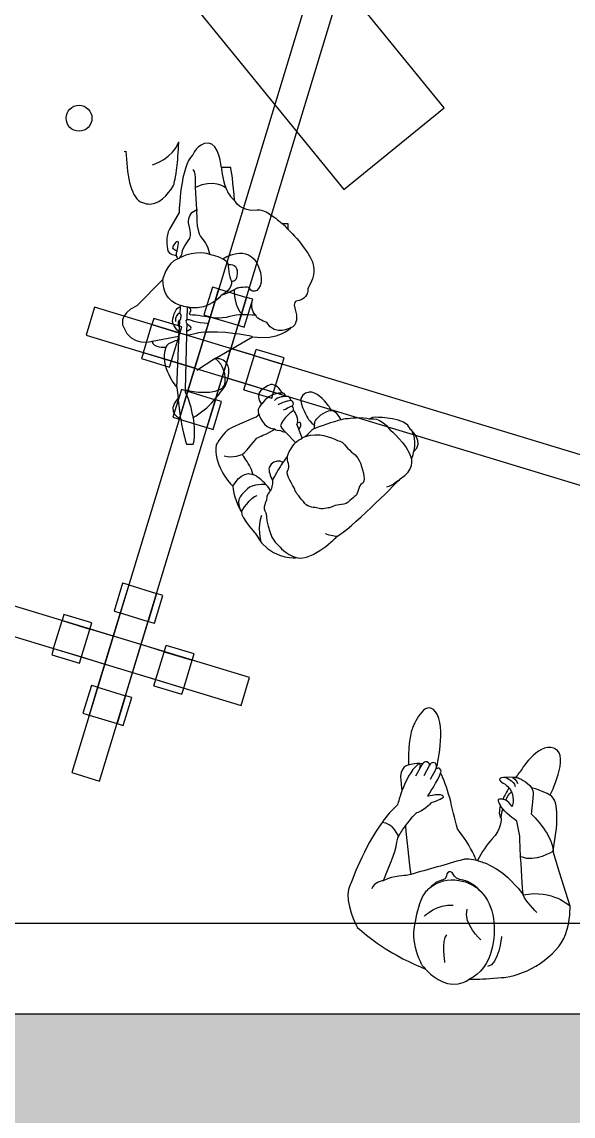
# Model space of a CAD drawing. Header units: millimetres. Extents: x 13722 to 114356, y -17117 to 61088.
# Drawn here: x 71606 to 73308, y 12669 to 16046 of the extents above; entities that cross this region are included whole.
import ezdxf

# ---------------------------------------------------------------- set-up
doc = ezdxf.new("R2010")
doc.units = ezdxf.units.MM
for name, color, linetype in [('00_dim', 6, 'Continuous'), ('01', 3, 'Continuous'), ('02', 250, 'Continuous'), ('Toffu_Outline', 8, 'Continuous')]:
    doc.layers.add(name, color=color, linetype=linetype)

# ---------------------------------------------------------------- blocks, each defined once
blk = doc.blocks.new('2t')
at = {"layer": '02'}
h = blk.add_hatch(dxfattribs=at)
h.set_pattern_fill('AR-CONC', color=6, scale=50)
h.paths.add_polyline_path([(94283.9, -5120.8, 1), (94363.9, -5120.8, 1)])
at = {"layer": '02', "color": 6, "lineweight": 30}
blk.add_circle((94323.9, -5120.8), 40, dxfattribs=at)
blk = doc.blocks.new('90_90')
at = {"layer": '02'}
for p, q in [((12638.8, -431.1), (12618.8, -431.1)), ((12618.8, -431.1), (12618.8, -521.1)), ((12638.8, -431.1), (12638.8, -521.1)), ((12638.8, -431.1), (12728.8, -431.1)), ((12728.8, -431.1), (12728.8, -521.1)), ((12748.8, -431.1), (12728.8, -431.1)), ((12748.8, -521.1), (12748.8, -431.1)), ((12618.8, -521.1), (12748.8, -521.1)), ((12638.8, -521.1), (12638.8, -596.1)), ((12728.8, -596.1), (12728.8, -521.1)), ((12473.8, -576.1), (12473.8, -596.1)), ((12563.8, -576.1), (12473.8, -576.1)), ((12563.8, -596.1), (12473.8, -596.1)), ((12473.8, -596.1), (12473.8, -686.1)), ((12563.8, -596.1), (12563.8, -576.1)), ((12563.8, -596.1), (12563.8, -606.1)), ((12803.8, -596.1), (12563.8, -596.1)), ((12563.8, -606.1), (12563.8, -686.1)), ((12803.8, -576.1), (12803.8, -596.1)), ((12893.8, -576.1), (12803.8, -576.1)), ((12893.8, -596.1), (12803.8, -596.1)), ((12803.8, -596.1), (12803.8, -606.1)), ((12803.8, -606.1), (12803.8, -686.1)), ((12893.8, -596.1), (12893.8, -576.1)), ((12893.8, -596.1), (12893.8, -686.1)), ((12563.8, -686.1), (12473.8, -686.1)), ((12473.8, -686.1), (12473.8, -706.1)), ((12473.8, -706.1), (12563.8, -706.1)), ((12563.8, -706.1), (12563.8, -686.1)), ((12563.8, -686.1), (12803.8, -686.1)), ((12638.8, -686.1), (12638.8, -761.1)), ((12728.8, -761.1), (12728.8, -686.1)), ((12893.8, -686.1), (12803.8, -686.1)), ((12803.8, -686.1), (12803.8, -706.1)), ((12803.8, -706.1), (12893.8, -706.1)), ((12893.8, -706.1), (12893.8, -686.1)), ((12618.8, -761.1), (12618.8, -851.1)), ((12618.8, -761.1), (12748.8, -761.1)), ((12638.8, -761.1), (12638.8, -851.1)), ((12728.8, -761.1), (12728.8, -851.1)), ((12748.8, -851.1), (12748.8, -761.1)), ((12618.8, -851.1), (12638.8, -851.1)), ((12638.8, -851.1), (12728.8, -851.1)), ((12728.8, -851.1), (12748.8, -851.1))]:
    blk.add_line(p, q, dxfattribs=at)
for points in [[(12728.8, -596.1), (12638.8, -596.1)], [(12638.8, -686.1), (12728.8, -686.1)]]:
    blk.add_lwpolyline(points, dxfattribs=at)
blk = doc.blocks.new('RW')
at = {"layer": '02'}
blk.add_line((92488.9, -23436.7), (92462.7, -23522.8), dxfattribs=at)
for points in [[(92083.4, -24771.4), (92169.5, -24797.6), (93109.9, -21702.3), (93023.8, -21676.1)], [(96720.6, -24816.3), (96746.7, -24730.2), (92154, -23334.9), (92127.9, -23421)], [(92606.1, -24564.4), (92632.3, -24478.3), (91876.4, -24248.7), (91850.3, -24334.8)]]:
    blk.add_lwpolyline(points, close=True, dxfattribs=at)
at = {"layer": '02', "rotation": 73.10102855420456}
for p in [(88218.5, -35442.5), (87940.9, -36356.3)]:
    blk.add_blockref('90_90', p, dxfattribs=at)
blk = doc.blocks.new('FWFW')
at = {"layer": 'Toffu_Outline'}
for p, q in [((106508.9, -5822.6), (106510, -5802.1)), ((106510, -5802.1), (106510.2, -5796.7)), ((106510.2, -5796.7), (106510.3, -5796)), ((106530.8, -5840.1), (106531.7, -5801.9)), ((106531.7, -5801.9), (106531.7, -5801.8)), ((106506.7, -5866.4), (106508, -5841.2)), ((106508, -5841.2), (106508, -5841.1)), ((106506.1, -5878.9), (106506.7, -5866.5)), ((106499.1, -6049.5), (106505.4, -5903.3)), ((106505.4, -5891.5), (106506.1, -5878.9)), ((106616.8, -5960.6), (106560.1, -5997.3)), ((106510.6, -6146.3), (106503.1, -6082.2))]:
    blk.add_line(p, q, dxfattribs=at)
for points in [[(106423.8, -5362.7), (106423.8, -5362.7), (106489.1, -5341.4), (106504.7, -5291.3)], [(106504.2, -5303), (106504.4, -5299.2), (106504.6, -5295.3), (106504.7, -5291.3)], [(106504.7, -5291.3), (106504.7, -5291.3), (106505.3, -5291.2), (106505.3, -5291.2)], [(106336.3, -5321.2), (106336.3, -5321.2), (106341.7, -5320.2), (106341.7, -5320.2)], [(106341.7, -5320.2), (106344.1, -5385.6), (106354.3, -5459.8), (106386.7, -5476.5)], [(106497.8, -5378.8), (106500.4, -5359.9), (106502.8, -5334.8), (106504.2, -5303)], [(106547.1, -5333), (106510.1, -5364.5), (106505.6, -5510), (106505.6, -5510)], [(106489.3, -5424.5), (106489.3, -5424.5), (106493.6, -5410.1), (106497.8, -5378.8)], [(106556.8, -5404), (106556.8, -5404), (106555.4, -5381.3), (106548.8, -5376.6)], [(106649.8, -5433.4), (106649.8, -5433.4), (106610.1, -5404), (106556.8, -5432.7)], [(106556.8, -5432.7), (106556.8, -5432.7), (106556.8, -5404), (106556.8, -5404)], [(106665.4, -5370.7), (106665.4, -5370.7), (106636.4, -5370.7), (106636.4, -5370.7)], [(106636.4, -5370.7), (106636.4, -5370.7), (106638.3, -5403.8), (106649.8, -5433.4)], [(106676.8, -5472), (106674.3, -5425.2), (106665.4, -5370.7), (106665.4, -5370.7)], [(106430.5, -5480.9), (106466.6, -5469.5), (106489.3, -5424.5), (106489.3, -5424.5)], [(106560.1, -5500), (106560.1, -5500), (106556.8, -5432.7), (106556.8, -5432.7)], [(106649.8, -5433.4), (106655.8, -5448.9), (106664.4, -5463.5), (106676.8, -5472)], [(106386.7, -5476.5), (106402.8, -5484.8), (106417.5, -5485), (106430.5, -5480.9)], [(106430.5, -5480.9), (106430.5, -5480.9), (106430.5, -5480.9), (106430.5, -5480.9)], [(106430.5, -5480.9), (106430.5, -5480.9), (106430.5, -5480.9), (106430.5, -5480.9)], [(106545.5, -5509.3), (106545.5, -5509.3), (106560.1, -5500), (106560.1, -5500)], [(106560.1, -5500), (106560.1, -5500), (106557.6, -5568), (106572.1, -5584)], [(106676.9, -5472.6), (106676.9, -5472.4), (106676.8, -5472.2), (106676.8, -5472)], [(106746.6, -5502.5), (106694.6, -5508.7), (106676.9, -5472.6), (106676.9, -5472.6)], [(106785.3, -5514.7), (106770.7, -5506), (106757.3, -5501.2), (106746.6, -5502.5)], [(106505.6, -5510), (106505.6, -5510), (106476.5, -5561.2), (106476.5, -5561.2)], [(106534.8, -5542), (106534.8, -5542), (106533.5, -5522), (106545.5, -5509.3)], [(106785.3, -5514.7), (106797.5, -5522), (106810.5, -5532), (106823.4, -5543.5)], [(106476.5, -5561.2), (106470.2, -5572.2), (106467.2, -5584.7), (106467.8, -5597.4)], [(106538.1, -5591.3), (106538.1, -5591.3), (106545.5, -5578), (106534.8, -5542)], [(106841.9, -5560.9), (106835.8, -5554.9), (106829.7, -5549), (106823.4, -5543.5)], [(106823.4, -5543.5), (106823.4, -5543.5), (106841.9, -5543.5), (106841.9, -5543.5)], [(106841.9, -5543.5), (106841.9, -5543.5), (106841.9, -5560.9), (106841.9, -5560.9)], [(106841.9, -5560.9), (106860.7, -5579.7), (106878.4, -5600.4), (106892.1, -5619.4)], [(106467.8, -5597.4), (106468.4, -5608.9), (106469.3, -5622.3), (106470.6, -5628.2)], [(106487.5, -5614.3), (106490.9, -5607.5), (106495.7, -5602.1), (106498.8, -5598.8)], [(106498.8, -5598.8), (106500.3, -5597.3), (106502.9, -5598.3), (106502.9, -5600.5)], [(106502.9, -5600.5), (106503, -5604.9), (106502.3, -5613.1), (106498.8, -5628.2)], [(106514.8, -5634), (106516.8, -5616), (106538.1, -5591.3), (106538.1, -5591.3)], [(106572.1, -5584), (106586.6, -5600), (106599.1, -5624), (106599.1, -5638.5)], [(106640.1, -5653.1), (106640.1, -5653.1), (106719.1, -5599.5), (106751.1, -5677.5)], [(106470.6, -5628.2), (106473.1, -5639.7), (106497, -5642), (106497, -5642)], [(106498.8, -5628.2), (106498.8, -5628.2), (106481.8, -5625.3), (106487.5, -5614.3)], [(106497.8, -5632.7), (106497.8, -5632.7), (106496.1, -5637.1), (106497, -5642)], [(106498.8, -5628.2), (106498.5, -5629.7), (106498.1, -5631.1), (106497.8, -5632.7)], [(106599.1, -5638.5), (106599.1, -5638.5), (106557.5, -5623.9), (106508.4, -5649.2)], [(106508.4, -5649.2), (106511.2, -5646.7), (106513.9, -5642.2), (106514.8, -5634)], [(106599.1, -5638.5), (106599.1, -5638.5), (106620.7, -5641.1), (106640.1, -5653.1)], [(106892.1, -5619.4), (106908, -5641.3), (106918.7, -5660.6), (106919.4, -5671.3)], [(106502, -5652.2), (106465.1, -5667.2), (106455.1, -5716), (106455.1, -5716)], [(106497, -5642), (106496.5, -5646.4), (106502, -5652.2), (106502, -5652.2)], [(106502, -5652.2), (106502, -5652.2), (106505.2, -5652.1), (106508.4, -5649.2)], [(106508.4, -5649.2), (106508.4, -5649.2), (106508.3, -5649.2), (106508.3, -5649.2)], [(106640.1, -5653.1), (106640.1, -5653.1), (106655.3, -5656), (106657.4, -5670.7)], [(106657.4, -5670.7), (106657.4, -5670.7), (106682.8, -5665.3), (106684.8, -5690)], [(106657.4, -5670.7), (106657.4, -5670.7), (106658.3, -5708.5), (106667.4, -5722)], [(106919.4, -5671.3), (106919.4, -5671.3), (106931.4, -5701.3), (106902.8, -5744.7)], [(106684.8, -5690), (106686.8, -5714.6), (106677.4, -5724), (106667.4, -5722)], [(106751.1, -5677.5), (106771.7, -5727.8), (106748.9, -5757.8), (106733.1, -5752.5)], [(106455.1, -5716), (106455.1, -5716), (106375.1, -5797.5), (106375.1, -5797.5)], [(106510.2, -5796.7), (106465, -5782.2), (106458.2, -5752.6), (106455.1, -5716)], [(106667.4, -5722), (106667.4, -5722), (106672.5, -5744.7), (106635.6, -5766)], [(106722.6, -5742.5), (106720.1, -5737), (106685.1, -5743), (106685.1, -5743)], [(106635.6, -5766), (106635.6, -5766), (106599.1, -5811), (106542.1, -5803.5)], [(106675.9, -5748.3), (106666.2, -5753.7), (106650.2, -5761.8), (106635.6, -5766)], [(106675.9, -5748.3), (106675.9, -5748.3), (106674.6, -5805.5), (106702.6, -5825.5)], [(106685.1, -5743), (106685.1, -5743), (106681.6, -5745.2), (106675.9, -5748.3)], [(106733.1, -5752.5), (106730.1, -5751.5), (106725.1, -5748), (106722.6, -5742.5)], [(106895.8, -5769.4), (106890.6, -5775.7), (106881.7, -5781.2), (106866.8, -5783)], [(106902.8, -5744.7), (106902.8, -5744.7), (106905, -5758.2), (106895.8, -5769.4)], [(106375.1, -5797.5), (106314.1, -5826.1), (106333.6, -5862.5), (106333.6, -5862.5)], [(106531.7, -5801.9), (106523.7, -5800.5), (106516.6, -5798.7), (106510.2, -5796.7)], [(106542.1, -5803.5), (106538.5, -5803), (106535, -5802.4), (106531.7, -5801.9)], [(106540.2, -5806.1), (106538.5, -5804.1), (106532.7, -5802.2), (106531.7, -5801.9)], [(106538.2, -5821.1), (106540.3, -5817.2), (106544.2, -5810.7), (106540.2, -5806.1)], [(106743.4, -5827.3), (106743.4, -5827.3), (106723.6, -5813.2), (106731.6, -5783)], [(106866.8, -5783), (106866.8, -5783), (106856.4, -5787.5), (106864.1, -5809.1)], [(106864.1, -5809.1), (106867.9, -5819.8), (106869.6, -5832.1), (106868, -5842.6)], [(106505.1, -5821.7), (106502, -5822.8), (106491.1, -5832), (106494.1, -5846)], [(106506.7, -5866.4), (106506.3, -5865.3), (106499.1, -5846.7), (106508, -5841.2)], [(106508.6, -5822.4), (106507.3, -5821.8), (106505.9, -5821.4), (106505.1, -5821.7)], [(106508, -5841.2), (106508.3, -5840.9), (106508.7, -5840.8), (106509.1, -5840.6)], [(106508.9, -5822.6), (106508.8, -5822.5), (106508.7, -5822.5), (106508.6, -5822.4)], [(106511.8, -5827.6), (106511.9, -5825.5), (106510.8, -5823.6), (106508.9, -5822.6)], [(106509.1, -5840.6), (106510, -5840.2), (106510.6, -5839.3), (106510.8, -5838.4)], [(106510.8, -5838.4), (106511.4, -5836), (106511.7, -5831), (106511.8, -5827.6)], [(106530.5, -5854), (106530.5, -5854), (106523.9, -5843.3), (106530.8, -5840.1)], [(106530.8, -5840.1), (106537.8, -5837), (106547.8, -5846), (106560.1, -5847.6)], [(106541, -5826), (106539.5, -5826.1), (106537.4, -5822.4), (106538.2, -5821.1)], [(106598.8, -5833.3), (106598.8, -5833.3), (106555, -5825.4), (106541, -5826)], [(106662.8, -5830.6), (106632.8, -5840), (106598.8, -5833.3), (106598.8, -5833.3)], [(106702.6, -5825.5), (106689, -5825.7), (106674.4, -5827.1), (106662.8, -5830.6)], [(106743.4, -5827.3), (106743.4, -5827.3), (106724.3, -5825.1), (106702.6, -5825.5)], [(106776.1, -5848.7), (106776.1, -5848.7), (106743.4, -5838.6), (106743.4, -5827.3)], [(106851.8, -5864.6), (106861.4, -5861.8), (106866.4, -5853.2), (106868, -5842.6)], [(106868, -5842.6), (106868, -5842.6), (106868, -5842.6), (106868, -5842.6)], [(106333.6, -5862.5), (106358.6, -5927.5), (106422.4, -5906.8), (106422.4, -5906.8)], [(106506.7, -5866.5), (106506.7, -5866.5), (106506.7, -5866.5), (106506.7, -5866.4)], [(106529.8, -5887.9), (106529.8, -5887.9), (106530, -5876), (106530, -5876)], [(106530, -5876), (106530, -5876), (106530.5, -5854), (106530.5, -5854)], [(106530, -5876), (106530, -5876), (106541.6, -5868.5), (106541.6, -5868.5)], [(106541.9, -5864), (106541.9, -5864), (106530.5, -5854), (106530.5, -5854)], [(106541.6, -5868.5), (106543.1, -5867.5), (106543.3, -5865.3), (106541.9, -5864)], [(106560.1, -5847.6), (106572.4, -5849.3), (106596.4, -5851.3), (106596.4, -5851.3)], [(106732.8, -5893), (106813.1, -5905.1), (106849.8, -5866.8), (106851.7, -5864.7)], [(106851.7, -5864.7), (106849.7, -5865.9), (106803.5, -5894), (106776.1, -5848.7)], [(106851.8, -5864.6), (106851.8, -5864.6), (106851.7, -5864.6), (106851.7, -5864.7)], [(106422.4, -5906.8), (106422.4, -5906.8), (106505.4, -5891.5), (106505.4, -5891.5)], [(106422.4, -5906.8), (106424.6, -5928.5), (106464.5, -5924.9), (106464.5, -5924.9)], [(106505.4, -5903.3), (106505.4, -5903.3), (106470.3, -5910.3), (106464.5, -5924.9)], [(106505.4, -5891.5), (106505.4, -5891.5), (106505.4, -5903.3), (106505.4, -5903.3)], [(106525.9, -6056.7), (106525.9, -6056.7), (106529.8, -5887.9), (106529.8, -5887.9)], [(106565.6, -5881), (106557.1, -5883), (106545.8, -5888.9), (106529.8, -5887.9)], [(106598.6, -5879), (106598.6, -5879), (106574.1, -5879), (106565.6, -5881)], [(106732.8, -5893), (106732.8, -5893), (106668.6, -5877.5), (106598.6, -5879)], [(106616.8, -5960.6), (106616.8, -5960.6), (106732.8, -5893), (106732.8, -5893)], [(106464.5, -5924.9), (106442.9, -5986.2), (106499.1, -6049.5), (106499.1, -6049.5)], [(106649.3, -6042.7), (106684.2, -5954), (106616.8, -5960.6), (106616.8, -5960.6)], [(106647.7, -6034.5), (106649, -6015.5), (106646.8, -5980.7), (106616.8, -5960.6)], [(106633.6, -6055.2), (106638.2, -6053.1), (106641.9, -6049.6), (106644.3, -6045.4)], [(106644.3, -6045.4), (106646.2, -6042.2), (106647.4, -6038.4), (106647.7, -6034.5)], [(106646.8, -6046.5), (106648.4, -6044.1), (106649.3, -6042.7), (106649.3, -6042.7)], [(106779, -6044.5), (106779, -6044.5), (106761.7, -6055.6), (106761.7, -6055.6)], [(106818, -6056.7), (106808.6, -6042.1), (106791.1, -6036.6), (106779, -6044.5)], [(106499.1, -6049.5), (106499.1, -6049.5), (106503.1, -6082.2), (106503.1, -6082.2)], [(106525.8, -6065.3), (106525.8, -6065.3), (106525.9, -6056.7), (106525.9, -6056.7)], [(106525.8, -6056.7), (106525.8, -6056.7), (106525.8, -6056.7), (106525.9, -6056.7)], [(106549.4, -6142), (106549.4, -6142), (106538.8, -6086.3), (106525.8, -6065.3)], [(106525.9, -6056.7), (106529.5, -6057.7), (106591.7, -6075), (106633.6, -6055.2)], [(106549.4, -6142), (106597, -6117.6), (106636.6, -6061.8), (106646.8, -6046.5)], [(106761.7, -6055.6), (106749.6, -6063.5), (106747.4, -6081.6), (106756.8, -6096.2)], [(106824.8, -6067.3), (106824.8, -6067.3), (106790.5, -6061.2), (106760.1, -6101.2)], [(106835.1, -6077.8), (106835.1, -6077.8), (106809.8, -6077), (106800.5, -6089.5)], [(106824.8, -6067.3), (106824.8, -6067.3), (106818, -6056.7), (106818, -6056.7)], [(106835.1, -6077.8), (106834.2, -6068), (106824.8, -6067.3), (106824.8, -6067.3)], [(106850.7, -6089.2), (106849.5, -6074.6), (106835.1, -6077.8), (106835.1, -6077.8)], [(106907.3, -6064.4), (106907.3, -6064.4), (106886.4, -6066.6), (106881.9, -6083.8)], [(106966.4, -6105), (106953.4, -6088.4), (106928.2, -6060.9), (106907.3, -6064.4)], [(106503.1, -6082.2), (106461.6, -6129.2), (106510.6, -6146.3), (106510.6, -6146.3)], [(106760.2, -6101.4), (106760.1, -6101.4), (106746.9, -6115), (106750, -6126.1)], [(106756.8, -6096.2), (106756.8, -6096.2), (106760.1, -6101.2), (106760.1, -6101.2)], [(106760.1, -6101.2), (106760.1, -6101.2), (106760.2, -6101.4), (106760.2, -6101.4)], [(106760.1, -6101.2), (106760.1, -6101.2), (106760.1, -6101.3), (106760.1, -6101.3)], [(106850.7, -6089.2), (106850.7, -6089.2), (106816.6, -6097.3), (106811.5, -6103.7)], [(106853.7, -6107.2), (106853.7, -6107.2), (106833.6, -6118.1), (106827.2, -6120.1)], [(106858.2, -6095.8), (106855.7, -6090.9), (106850.7, -6089.2), (106850.7, -6089.2)], [(106853.7, -6107.2), (106853.7, -6107.2), (106861.5, -6102.5), (106858.2, -6095.8)], [(106859.3, -6120.3), (106861.1, -6114.4), (106855, -6107.6), (106853.7, -6107.2)], [(106881.9, -6083.8), (106877.3, -6101), (106904.2, -6146.9), (106904.2, -6146.9)], [(106976.1, -6121.3), (106972.9, -6114.8), (106969.5, -6109), (106966.4, -6105)], [(106510.6, -6146.3), (106517.5, -6192.2), (106528.1, -6224.3), (106528.1, -6224.3)], [(106549.4, -6224.3), (106558.8, -6200.7), (106549.4, -6142), (106549.4, -6142)], [(106743.5, -6141.3), (106743.5, -6141.3), (106673.3, -6170.5), (106659.8, -6178.4)], [(106750.4, -6127.6), (106752.3, -6137.6), (106743.5, -6141.3), (106743.5, -6141.3)], [(106750, -6126.1), (106750, -6126.1), (106750.1, -6126.6), (106750.4, -6127.6)], [(106750.4, -6127.6), (106752.6, -6135.8), (106764.8, -6174.8), (106800.1, -6177.9)], [(106859.3, -6120.3), (106859.3, -6120.3), (106822.5, -6145.7), (106818.4, -6168.5)], [(106861.7, -6124.3), (106860.3, -6121.8), (106859.3, -6120.3), (106859.3, -6120.3)], [(106866.2, -6131.3), (106866.2, -6131.3), (106861.7, -6124.3), (106861.7, -6124.3)], [(106871.1, -6157.8), (106873.2, -6149.6), (106871.8, -6139.9), (106866.2, -6131.3)], [(106904.2, -6146.9), (106904.2, -6146.9), (106910.4, -6157.3), (106923.6, -6166.4)], [(106926.2, -6153.1), (106930.1, -6146.9), (106941.4, -6131.9), (106966.5, -6121.9)], [(106966.5, -6121.9), (106969.4, -6120.7), (106973.2, -6120.9), (106976.1, -6121.3)], [(107006.4, -6149.4), (106997.7, -6135), (106987.3, -6122.8), (106976.1, -6121.3)], [(107025.6, -6146.7), (107022.7, -6145.9), (107015.6, -6147.1), (107006.4, -6149.4)], [(107094, -6147.4), (107073.3, -6139.7), (107025.6, -6146.7), (107025.6, -6146.7)], [(107120, -6142.5), (107107.8, -6137.4), (107094.8, -6146.8), (107094, -6147.4)], [(107094, -6147.4), (107095.6, -6147), (107127.4, -6138.3), (107156.9, -6181.2)], [(107220, -6179.1), (107205.1, -6140.9), (107120, -6142.5), (107120, -6142.5)], [(106659.8, -6178.4), (106646.3, -6186.2), (106619.8, -6226.6), (106619.8, -6226.6)], [(106779.8, -6190.4), (106790, -6185.5), (106800.2, -6177.9), (106800.2, -6177.9)], [(106800.2, -6177.9), (106806, -6182.5), (106811.7, -6183), (106816.4, -6181.9)], [(106818.4, -6168.5), (106818.4, -6168.5), (106825.7, -6181.7), (106833.3, -6186.6)], [(106869, -6163.4), (106869.5, -6162.4), (106870.4, -6161.1), (106870.8, -6160)], [(106875, -6178.3), (106875, -6178.3), (106869, -6163.4), (106869, -6163.4)], [(106882, -6161.9), (106880.7, -6152.6), (106870.8, -6160), (106870.8, -6160)], [(106870.8, -6160), (106870.9, -6159.3), (106871, -6158.6), (106871.1, -6157.8)], [(106875.1, -6178.4), (106875.1, -6178.4), (106875, -6178.3), (106875, -6178.3)], [(106875.1, -6178.3), (106875.1, -6178.3), (106883.3, -6171.3), (106882, -6161.9)], [(106875.1, -6178.6), (106875.1, -6178.6), (106875.1, -6178.3), (106875.1, -6178.3)], [(106886.1, -6205.8), (106886.1, -6205.8), (106875.1, -6178.6), (106875.1, -6178.6)], [(106921.4, -6177.9), (106914.1, -6182.1), (106905.1, -6191.2), (106896.3, -6201.3)], [(106923.6, -6166.4), (106923.6, -6166.4), (106921.4, -6177.9), (106921.4, -6177.9)], [(106925, -6176), (106923.9, -6176.5), (106922.6, -6177.1), (106921.4, -6177.9)], [(106923.6, -6166.4), (106923.6, -6166.4), (106924.4, -6158.6), (106924.4, -6158.6)], [(106924.4, -6158.6), (106924.6, -6156.6), (106925.2, -6154.8), (106926.2, -6153.1)], [(107006.4, -6149.4), (106981.2, -6155.6), (106940, -6170.2), (106925, -6176)], [(107094, -6147.4), (107094, -6147.4), (107094, -6147.4), (107094, -6147.4)], [(107220, -6179.1), (107220, -6179.1), (107220.1, -6179.1), (107220.1, -6179.2)], [(107229.3, -6248.3), (107265.3, -6218.4), (107222.5, -6181.2), (107220.1, -6179.2)], [(107220.1, -6179.2), (107221.5, -6180.7), (107240.5, -6201.9), (107229.3, -6248.3)], [(106700.5, -6256.7), (106715.1, -6245.9), (106745.6, -6205.4), (106745.6, -6205.4)], [(106745.6, -6205.4), (106745.6, -6205.4), (106769.6, -6195.4), (106779.8, -6190.4)], [(106816.4, -6181.9), (106821.7, -6185.2), (106827.6, -6186.9), (106833.3, -6186.6)], [(106833.3, -6186.6), (106833.3, -6186.6), (106865.3, -6219.8), (106865.3, -6219.8)], [(106865.3, -6219.8), (106870.8, -6214.8), (106877.6, -6210.1), (106886.1, -6205.8)], [(106886.1, -6205.8), (106886.1, -6205.8), (106886.2, -6205.7), (106886.2, -6205.7)], [(106891.8, -6203.1), (106889.8, -6203.9), (106888, -6204.8), (106886.2, -6205.7)], [(106896.2, -6201.4), (106894.7, -6202), (106893.3, -6202.5), (106891.8, -6203.1)], [(106896.3, -6201.3), (106896.2, -6201.4), (106896.2, -6201.4), (106896.2, -6201.4)], [(106896.3, -6201.3), (106936.1, -6186.5), (106974.8, -6204.5), (106995.1, -6213)], [(106896.3, -6201.3), (106896.3, -6201.3), (106896.3, -6201.3), (106896.3, -6201.3)], [(106995.1, -6213), (107016.2, -6221.8), (107007.1, -6216.6), (107025.7, -6236.9)], [(107156.9, -6181.2), (107156.9, -6181.2), (107207.9, -6219.9), (107223.6, -6269.9)], [(106528.1, -6224.3), (106528.1, -6224.3), (106549.4, -6224.3), (106549.4, -6224.3)], [(106619.8, -6226.6), (106611.4, -6285.9), (106655.2, -6337.5), (106671.9, -6354.7)], [(106865.3, -6219.8), (106850.8, -6233.1), (106845.2, -6247.6), (106841.2, -6257)], [(107025.7, -6236.9), (107044.3, -6257.3), (107055.5, -6257), (107065.6, -6283.7)], [(107223.6, -6269.9), (107228.4, -6263.4), (107229.3, -6248.3), (107229.3, -6248.3)], [(106700.5, -6256.7), (106700.5, -6256.7), (106669.8, -6271.3), (106644.5, -6261.4)], [(106722.9, -6290.1), (106713.5, -6274.7), (106700.5, -6256.7), (106700.5, -6256.7)], [(106809, -6277.4), (106809, -6277.4), (106788.2, -6279.6), (106783.6, -6296.8)], [(106826.5, -6280.6), (106826.5, -6280.6), (106797.8, -6323), (106794.2, -6337.3)], [(106826.5, -6280.6), (106820.6, -6277.8), (106814.6, -6276.5), (106809, -6277.4)], [(106839.8, -6262.7), (106835.3, -6268.1), (106830.8, -6274.2), (106826.5, -6280.6)], [(106840.9, -6305.3), (106849.4, -6293.9), (106838.7, -6276.2), (106839.8, -6262.7)], [(106841.2, -6257), (106840.4, -6258.8), (106840, -6260.7), (106839.8, -6262.7)], [(106839.8, -6262.7), (106839.8, -6262.7), (106839.8, -6262.7), (106839.8, -6262.7)], [(107188.3, -6332.1), (107234, -6304.9), (107223.6, -6269.9), (107223.6, -6269.9)], [(106671.9, -6354.7), (106671.9, -6354.7), (106696.7, -6304.3), (106733.6, -6318.2)], [(106733.4, -6317.4), (106731.6, -6307.8), (106728, -6298.5), (106722.9, -6290.1)], [(106783.6, -6296.8), (106781.1, -6306), (106787.6, -6323.2), (106794.2, -6337.3)], [(107065.6, -6283.7), (107075.7, -6310.4), (107082.3, -6343.3), (107070.8, -6346.5)], [(106774.6, -6349.8), (106774.6, -6349.8), (106730.2, -6347.1), (106717.2, -6362.5)], [(106733.6, -6318.2), (106733.5, -6317.9), (106733.4, -6317.7), (106733.4, -6317.4)], [(106733.7, -6318.2), (106733.7, -6318.2), (106733.6, -6318.2), (106733.6, -6318.2)], [(106733.6, -6318.2), (106733.6, -6318.2), (106733.6, -6318.2), (106733.6, -6318.2)], [(106733.6, -6318.2), (106733.6, -6318.2), (106733.6, -6318.2), (106733.7, -6318.2)], [(106743.4, -6322.9), (106740.2, -6320.8), (106736.9, -6319.3), (106733.7, -6318.2)], [(106774.6, -6349.8), (106761.4, -6335.7), (106743.4, -6322.9), (106743.4, -6322.9)], [(106787.3, -6369), (106785.6, -6363.1), (106780.6, -6356.3), (106774.6, -6349.8)], [(106992.3, -6510.1), (107035.1, -6486.8), (107167.3, -6353.4), (107186.1, -6334.4)], [(107070.8, -6346.5), (107059.4, -6349.7), (107059.1, -6379.1), (107050.3, -6383.8)], [(107186.1, -6334.4), (107183.8, -6336.5), (107164.9, -6353.2), (107145.6, -6357.5)], [(107186.3, -6334.2), (107186.3, -6334.2), (107186.2, -6334.3), (107186.1, -6334.4)], [(107186.3, -6334.2), (107187.6, -6332.9), (107188.3, -6332.1), (107188.3, -6332.1)], [(106671.9, -6354.7), (106670.4, -6379.9), (106691.5, -6421.5), (106696.8, -6431.5)], [(106717.2, -6362.5), (106704.5, -6377.6), (106675.1, -6389.3), (106696.8, -6431.5)], [(106698, -6433.7), (106698, -6433.7), (106725.1, -6385.8), (106747.2, -6383.6)], [(106787.3, -6369), (106787.3, -6369), (106774.6, -6380.4), (106775.6, -6398.3)], [(106775.6, -6398.3), (106775.6, -6398.3), (106761.1, -6421.7), (106773.9, -6436.3)], [(107007.5, -6411.3), (106987.7, -6411.9), (106973.8, -6420.2), (106970, -6420.9)], [(107050.3, -6383.8), (107041.6, -6388.6), (107027.3, -6410.7), (107007.5, -6411.3)], [(106696.8, -6431.5), (106697.2, -6432.2), (106697.6, -6432.9), (106698, -6433.7)], [(106698, -6433.7), (106697.9, -6453.6), (106740.7, -6499.7), (106740.7, -6499.7)], [(106759.7, -6529.3), (106759.7, -6529.3), (106747, -6477.2), (106760.8, -6443.9)], [(106773.9, -6436.3), (106773.9, -6436.3), (106777.8, -6512.5), (106813.9, -6538.7)], [(106740.7, -6499.7), (106740.7, -6499.7), (106759.7, -6529.3), (106759.7, -6529.3)], [(106867.2, -6575), (106920.7, -6586.7), (106992.3, -6510.1), (106992.3, -6510.1)], [(106992.3, -6510.1), (106992.3, -6510.1), (106971.3, -6506.7), (106957.6, -6501.8)], [(106759.7, -6529.3), (106809.5, -6582.8), (106867.2, -6575), (106867.2, -6575)], [(106813.9, -6538.7), (106813.9, -6538.7), (106835.1, -6565.9), (106867.2, -6575)]]:
    blk.add_open_spline(points, degree=3, dxfattribs=at)
for points, knots in [([(106636.4, -5370.7), (106636.4, -5370.7), (106628.6, -5295.5), (106595.1, -5295.5), (106561.6, -5295.5), (106547.1, -5333), (106547.1, -5333)], [16, 16, 16, 16, 17, 17, 17, 18, 18, 18, 18]), ([(106506.1, -5878.9), (106506.1, -5878.9), (106481.5, -5858.6), (106486.3, -5838), (106491.1, -5817.5), (106501.7, -5796.4), (106510, -5802.1)], [0, 0, 0, 0, 1, 1, 1, 2, 2, 2, 2]), ([(106893.7, -6407.5), (106882.8, -6393.2), (106865, -6374.3), (106862.9, -6364.7), (106860.8, -6355), (106831.1, -6318.4), (106840.9, -6305.3)], [10, 10, 10, 10, 11, 11, 11, 12, 12, 12, 12]), ([(106794.2, -6337.3), (106794.6, -6352), (106791, -6361.8), (106788.9, -6366.2), (106788, -6368.1), (106787.3, -6369), (106787.3, -6369)], [21, 21, 21, 21, 22, 22, 22, 23, 23, 23, 23]), ([(106970, -6420.9), (106970, -6420.9), (106943, -6426.7), (106933.9, -6422.6), (106924.9, -6418.6), (106904.6, -6421.9), (106893.7, -6407.5)], [8, 8, 8, 8, 9, 9, 9, 10, 10, 10, 10])]:
    blk.add_open_spline(points, degree=3, knots=knots, dxfattribs=at)

msp = doc.modelspace()

# ---------------------------------------------------------------- hatches: boundary and pattern name
at = {"layer": '01', "lineweight": -2, "true_color": 0x999b37}
h = msp.add_hatch(dxfattribs=at)
h.set_pattern_fill('AR-SAND', color=55, scale=5)
h.set_pattern_definition([(37.5, (-19358.14, 21727.48), (-8.00016, 244.7066), [0, -193.04, 0, -215.9, 0, -206.375]), (7.5, (-19358.14, 21727.48), (224.7616, 358.4126), [0, -104.14, 0, -173.99, 0, -66.675]), (327.5, (-19514.35, 21727.48), (395.4962, 0.7186), [0, -63.5, 0, -228.6, 0, -298.45]), (317.5, (-19514.35, 21727.48), (381.7782, 111.4647), [0, -31.75, 0, -149.86, 0, -171.45])])
h.paths.add_polyline_path([(70453.8, 12983.3), (70453.8, 10764.6), (72599.6, 10043.3), (76293.8, 10043.3), (76293.8, 12983.3)], flags=17)
h.paths.add_polyline_path([(70453.8, 22943.3), (70453.8, 20883.3), (72903.8, 20883.3), (72903.8, 22943.3)], flags=17)
h.paths.add_polyline_path([(79063.8, 14353.3), (79063.8, 12513.3), (81313.8, 12513.3), (81313.8, 14353.3)], flags=17)
h.paths.add_polyline_path([(66994.8, 20603.3, 0.409585), (64324.8, 23223.3), (62204.1, 23223.3), (62204.1, 7963.3), (62204.1, 6963.3), (83214.7, 6963.3), (83214.7, 23223.3), (77183.8, 23223.3), (77183.8, 20603.3), (78783.8, 20603.3), (78783.8, 19033.3), (81593.8, 19033.3), (81593.8, 14633.3), (81593.8, 12233.3), (81593.8, 7963.3), (72553.8, 7963.3), (64324.8, 10463.3), (64324.8, 13163.3), (64324.8, 15543.3), (66994.8, 15543.3)])

# ---------------------------------------------------------------- linework, layer by layer
at = {"layer": '00_dim'}
msp.add_lwpolyline([(72600, 15528.7), (72910, 15781.4), (71772.7, 17176.6), (71462.7, 16923.8)], close=True, dxfattribs=at)
at = {"layer": '01'}
for points in [[(76573.8, 9763.3), (76573.8, 13263.3), (70173.8, 13263.3), (70173.8, 10563.3), (72553.8, 9763.3)], [(76293.8, 10043.3), (76293.8, 12983.3), (70453.8, 12983.3), (70453.8, 10764.6), (72599.6, 10043.3)]]:
    msp.add_lwpolyline(points, close=True, dxfattribs=at)
at = {"layer": 'Toffu_Outline'}
for p, q in [((73252.1, 13802.8), (73252, 13802.8)), ((72864.7, 13752.3), (72847.2, 13718.8)), ((72834.7, 13741.8), (72821.1, 13717.6)), ((72884.3, 13739.4), (72867.2, 13707.8)), ((73139.9, 13725.6), (73139.9, 13725.7)), ((73002.6, 13473.5), (73002.6, 13473.6))]:
    msp.add_line(p, q, dxfattribs=at)
for points in [[(72883.6, 13916.5), (72849.6, 13961.3), (72813.3, 13869.2), (72813.3, 13869.2)], [(72886.3, 13742.5), (72886.3, 13742.5), (72917.6, 13871.6), (72883.6, 13916.5)], [(72813.3, 13869.2), (72813.3, 13869.2), (72797.8, 13836.8), (72799.5, 13752.6)], [(73248.7, 13804.1), (73195.9, 13821.2), (73145.4, 13732.8), (73145.4, 13732.8)], [(73237.2, 13659), (73237.2, 13659), (73298.6, 13781.4), (73252.1, 13802.8)], [(73252.1, 13802.8), (73251, 13803.3), (73249.9, 13803.7), (73248.7, 13804.1)], [(72799.5, 13752.6), (72799.5, 13752.6), (72770.6, 13747), (72776.3, 13703.4)], [(72829.3, 13754.8), (72807.1, 13736.6), (72790.4, 13701.4), (72779.8, 13672.9)], [(72799.5, 13752.6), (72799.5, 13752.6), (72817.7, 13760.3), (72843.8, 13757.1)], [(72834.7, 13741.8), (72841.2, 13759.1), (72829.3, 13754.8), (72829.3, 13754.8)], [(72843.8, 13757.1), (72838.1, 13751), (72834.7, 13741.8), (72834.7, 13741.8)], [(72856.1, 13762), (72851.4, 13763.3), (72847.2, 13760.7), (72843.8, 13757.1)], [(72864.7, 13752.4), (72864.9, 13753.3), (72866.3, 13759.2), (72856.1, 13762)], [(72883.2, 13758.1), (72872.6, 13764.7), (72865.4, 13753.6), (72864.7, 13752.4)], [(72864.7, 13752.3), (72864.7, 13752.3), (72864.7, 13752.3), (72864.7, 13752.4)], [(72884.3, 13739.4), (72884.3, 13739.4), (72889, 13754.5), (72883.2, 13758.1)], [(72858.8, 13655.8), (72859.8, 13657.3), (72892.2, 13706.1), (72899, 13727.7)], [(72887.9, 13741.7), (72885.7, 13740.7), (72884.3, 13739.4), (72884.3, 13739.4)], [(72887.9, 13741.7), (72887.3, 13742), (72886.8, 13742.3), (72886.3, 13742.5)], [(72899.9, 13736.4), (72896.5, 13743.9), (72891.3, 13743.2), (72887.9, 13741.7)], [(72899, 13727.7), (72900.3, 13731.7), (72900.7, 13734.7), (72899.9, 13736.4)], [(72927.1, 13651.3), (72918.6, 13681), (72908.7, 13710.5), (72899, 13727.7)], [(73121, 13714.1), (73097.6, 13715.2), (73061.6, 13714.4), (73092.5, 13696.6)], [(73099.6, 13714.2), (73099.6, 13714.2), (73124.1, 13704.2), (73129.6, 13686.5)], [(73121, 13714.1), (73121, 13714.1), (73135.4, 13706.3), (73136.8, 13695.3)], [(73131.1, 13713.5), (73128.3, 13713.7), (73124.8, 13713.9), (73121, 13714.1)], [(73139.9, 13725.7), (73137.5, 13722.5), (73134.5, 13718.4), (73131.1, 13713.5)], [(73131.1, 13713.5), (73135.3, 13713.2), (73138, 13712.9), (73138, 13712.9)], [(73145.4, 13732.8), (73145.4, 13732.8), (73143.4, 13730.2), (73139.9, 13725.7)], [(72776.3, 13703.4), (72777, 13698.2), (72778.1, 13687.5), (72779.6, 13672.9)], [(73110.1, 13681.9), (73103.3, 13670.7), (73096.6, 13658.7), (73091.4, 13646.9)], [(73092.5, 13696.6), (73100.1, 13692.2), (73105.8, 13687.2), (73110.1, 13681.9)], [(73109.9, 13682.3), (73110, 13682.1), (73110.1, 13682), (73110.1, 13681.9)], [(73110.1, 13681.9), (73113.3, 13678), (73115.8, 13674), (73117.6, 13669.9)], [(73138, 13712.9), (73138, 13712.9), (73167, 13702.3), (73179.3, 13682.1)], [(73237.2, 13659), (73237.2, 13659), (73213.8, 13673.5), (73179.3, 13682.1)], [(73179.3, 13682.1), (73182.8, 13676.1), (73185, 13669.4), (73184.5, 13661.8)], [(72779.6, 13672.4), (72770.8, 13648.7), (72766.2, 13629.7), (72766.2, 13629.7)], [(72779.6, 13672.9), (72779.6, 13672.8), (72779.6, 13672.6), (72779.6, 13672.4)], [(72907.9, 13655), (72903.1, 13666.7), (72860.3, 13656.1), (72858.8, 13655.8)], [(72858.8, 13655.8), (72858.8, 13655.8), (72858.8, 13655.8), (72858.8, 13655.8)], [(72871.8, 13636.8), (72871.8, 13636.8), (72910.4, 13648.9), (72907.9, 13655)], [(72951, 13555.1), (72943, 13587.1), (72935.1, 13619.2), (72927.1, 13651.3)], [(73077.1, 13645.6), (73076.3, 13640.1), (73079, 13633.4), (73083.6, 13626.6)], [(73091.3, 13646.8), (73082.6, 13648.8), (73077.1, 13645.6), (73077.1, 13645.6)], [(73091.4, 13646.9), (73091.3, 13646.9), (73091.3, 13646.9), (73091.3, 13646.8)], [(73099.9, 13643.4), (73096.9, 13645.1), (73094.2, 13646.1), (73091.7, 13646.7)], [(73099.9, 13643.4), (73104.3, 13653.6), (73110.1, 13663.1), (73117.6, 13669.9)], [(73117.6, 13669.9), (73127.8, 13647.3), (73119.8, 13624), (73119.8, 13624)], [(73184.5, 13661.8), (73182.4, 13628.4), (73178.6, 13602), (73178.6, 13602)], [(73246.1, 13487.3), (73260, 13561), (73267.4, 13642.6), (73237.2, 13659)], [(72766.2, 13629.7), (72748.9, 13614.3), (72732.9, 13595.6), (72718.3, 13575.4)], [(72824.9, 13605.3), (72838.7, 13606.4), (72871.8, 13636.8), (72871.8, 13636.8)], [(73083.7, 13626.5), (73079.1, 13610.9), (73078.6, 13597.1), (73085.5, 13587.9)], [(73083.7, 13626.5), (73083.6, 13626.6), (73083.6, 13626.6), (73083.6, 13626.6)], [(73091, 13617.1), (73088.3, 13620.2), (73085.8, 13623.4), (73083.7, 13626.5)], [(73085.5, 13587.9), (73085.5, 13587.9), (73086.8, 13600.8), (73091, 13617.1)], [(73134.2, 13578.8), (73134.2, 13578.8), (73107.9, 13597.5), (73091, 13617.1)], [(73119.8, 13624), (73112.6, 13634.1), (73105.8, 13640), (73099.9, 13643.4)], [(72790.3, 13564.9), (72806.8, 13586.7), (72824.9, 13605.3), (72824.9, 13605.3)], [(73085.5, 13587.9), (73085.5, 13587.9), (73088.7, 13553.7), (73057.4, 13523.2)], [(73143.8, 13533), (73143.8, 13533), (73134.2, 13578.8), (73134.2, 13578.8)], [(73178.6, 13602), (73178.6, 13602), (73198.4, 13582.9), (73216.5, 13557.5)], [(72718.3, 13575.4), (72662.1, 13498), (72625.7, 13397.8), (72614.9, 13368.5)], [(72769.6, 13532.3), (72769.6, 13532.3), (72751.4, 13573.9), (72718.3, 13575.4)], [(72769.6, 13532.3), (72774.6, 13542.8), (72782.3, 13554.2), (72790.3, 13564.9)], [(72790.3, 13564.9), (72795, 13518.2), (72800.6, 13465.3), (72806.7, 13414.5)], [(73002.6, 13473.6), (72989, 13502), (72972.1, 13529.6), (72951, 13555.1)], [(73216.5, 13557.5), (73231.8, 13535.9), (73246, 13510), (73246.1, 13487.3)], [(72722, 13395.3), (72728.7, 13410.3), (72761.8, 13485.6), (72763.8, 13513.8)], [(72763.8, 13513.8), (72764.2, 13519.3), (72766.4, 13525.6), (72769.6, 13532.3)], [(73057.4, 13523.2), (73042.2, 13508.5), (73025.7, 13481.5), (73012.6, 13457.4)], [(73146, 13468.5), (73144.4, 13495.9), (73143.4, 13520.7), (73143.8, 13533)], [(73246.1, 13485.9), (73246.1, 13485.9), (73189.3, 13450.6), (73148.5, 13468.6)], [(73246.1, 13487.3), (73246.1, 13486.8), (73246.1, 13486.3), (73246.1, 13485.9)], [(73266.4, 13420.3), (73266.4, 13420.3), (73246.1, 13485.9), (73246.1, 13485.9)], [(72969.7, 13461), (72915.4, 13445.5), (72861.1, 13430), (72806.7, 13414.5)], [(73009.6, 13458.1), (72985.3, 13463.4), (72969.7, 13461), (72969.7, 13461)], [(73009.6, 13458.1), (73007.4, 13463.2), (73005, 13468.4), (73002.6, 13473.5)], [(73009.7, 13458.1), (73009.7, 13458.1), (73009.6, 13458.1), (73009.6, 13458.1)], [(73009.7, 13458), (73009.7, 13458), (73009.7, 13458.1), (73009.7, 13458.1)], [(73012.6, 13457.4), (73011.6, 13457.6), (73010.6, 13457.8), (73009.7, 13458)], [(73012.6, 13457.4), (73015.9, 13456.6), (73020.8, 13455.3), (73026.5, 13453.4)], [(73026.5, 13453.4), (73026.5, 13453.4), (73051.6, 13445.3), (73077.4, 13428.3)], [(73154, 13351.6), (73154, 13351.6), (73149, 13415), (73146, 13468.5)], [(72792.9, 13411.7), (72792.9, 13411.7), (72755.6, 13411.5), (72722, 13395.3)], [(72806.7, 13414.5), (72806.7, 13414.5), (72792.9, 13411.7), (72792.9, 13411.7)], [(72922.1, 13421.3), (72915.3, 13416.5), (72918.3, 13404.5), (72912.2, 13400.9)], [(72929.8, 13423), (72925.7, 13423.8), (72922.2, 13421.3), (72922.1, 13421.3)], [(72947.9, 13403.6), (72936.8, 13411), (72937.4, 13421.7), (72929.8, 13423)], [(73077.4, 13428.3), (73116.7, 13402.2), (73149.3, 13358.1), (73154, 13351.6)], [(73298.5, 13316.7), (73298.5, 13316.7), (73266.4, 13420.3), (73266.4, 13420.3)], [(72722, 13395.3), (72722, 13395.3), (72693, 13391.8), (72686.9, 13370.4)], [(72865.8, 13373.7), (72889.7, 13394.1), (72923.9, 13401.6), (72955.1, 13396.4)], [(72891.1, 13392.7), (72883.7, 13390), (72871, 13378.6), (72865.8, 13373.7)], [(72902.6, 13396.8), (72902.6, 13396.8), (72899.8, 13396), (72891.1, 13392.7)], [(72906.3, 13398.1), (72904.5, 13397.4), (72903.2, 13397), (72902.6, 13396.8)], [(72912.2, 13400.9), (72911.7, 13400.6), (72909.5, 13399.3), (72906.3, 13398.1)], [(72958.7, 13398.7), (72957.4, 13399.1), (72952.4, 13400.6), (72947.9, 13403.6)], [(72955.1, 13396.4), (72983.9, 13391.5), (73006.2, 13379.3), (73023.1, 13362.3)], [(72967.9, 13397.1), (72964.7, 13397.6), (72962.5, 13397.6), (72958.7, 13398.7)], [(72984.1, 13391.7), (72973.9, 13396.1), (72967.9, 13397.1), (72967.9, 13397.1)], [(73023.1, 13362.3), (73007.7, 13378.3), (72992.9, 13387.9), (72984.1, 13391.7)], [(72614.9, 13368.5), (72601.2, 13331.6), (72641.6, 13251.2), (72641.6, 13251.2)], [(72823.7, 13280.9), (72829.7, 13310.2), (72836.4, 13341), (72855.8, 13363.8)], [(72855.8, 13363.8), (72858.9, 13367.4), (72862.2, 13370.7), (72865.8, 13373.7)], [(73023.1, 13362.3), (73066.4, 13318.5), (73072.9, 13243), (73056.5, 13180.7)], [(73154, 13351.6), (73245.5, 13369.8), (73298.5, 13316.7), (73298.5, 13316.7)], [(73195.7, 13297.1), (73195.7, 13297.1), (73158, 13335.7), (73154, 13351.6)], [(72848.8, 13285.7), (72848.8, 13285.7), (72890, 13326.3), (72937.5, 13319.4)], [(73285, 13229.5), (73300.9, 13272), (73298.5, 13316.7), (73298.5, 13316.7)], [(72816.5, 13223.1), (72816, 13242.6), (72819.9, 13261.8), (72823.7, 13280.9)], [(73023.2, 13213.2), (73023.2, 13213.2), (72968.4, 13260.5), (72981.2, 13307.1)], [(72641.6, 13251.2), (72677.4, 13219.5), (72724.1, 13184.7), (72782.8, 13154.4)], [(72841.5, 13135.2), (72828.7, 13162.9), (72817.3, 13192.7), (72816.5, 13223.1)], [(72912.1, 13143.3), (72912.1, 13143.3), (72901.6, 13210.5), (72918.3, 13228.3)], [(73087.1, 13223.5), (73087.1, 13223.5), (73079.3, 13135.1), (73043.8, 13130.1)], [(73101.3, 13097.6), (73162.5, 13104.9), (73258.9, 13159.8), (73285, 13229.5)], [(73056.5, 13180.7), (73046.7, 13143.1), (73022.2, 13106.7), (72987.4, 13090.9)], [(72782.8, 13154.4), (72806.6, 13142.1), (72829.5, 13132), (72851.1, 13123.6)], [(72841.5, 13135.2), (72842, 13134.5), (72845.4, 13129.9), (72851.1, 13123.6)], [(72851.1, 13123.6), (72851.1, 13123.6), (72851.2, 13123.6), (72851.2, 13123.6)], [(72851.2, 13123.6), (72868.6, 13104.4), (72907.6, 13069.1), (72953.6, 13077)], [(72953.6, 13077), (72962.4, 13078.5), (72974.4, 13082), (72987.4, 13090.9)], [(72987.4, 13090.9), (73005.3, 13091.1), (73031.3, 13091.7), (73062.6, 13094.1)], [(73062.6, 13094.1), (73080.8, 13095.4), (73096.3, 13097), (73101.3, 13097.6)]]:
    msp.add_open_spline(points, degree=3, dxfattribs=at)

# ---------------------------------------------------------------- block references
at = {"layer": '02'}
for name, p in [('RW', (-20323.1, 38500.6)), ('FWFW', (-34414, 20967.5)), ('2t', (-22541.1, 20869.5))]:
    msp.add_blockref(name, p, dxfattribs=at)

doc.saveas('drawing.dxf')
